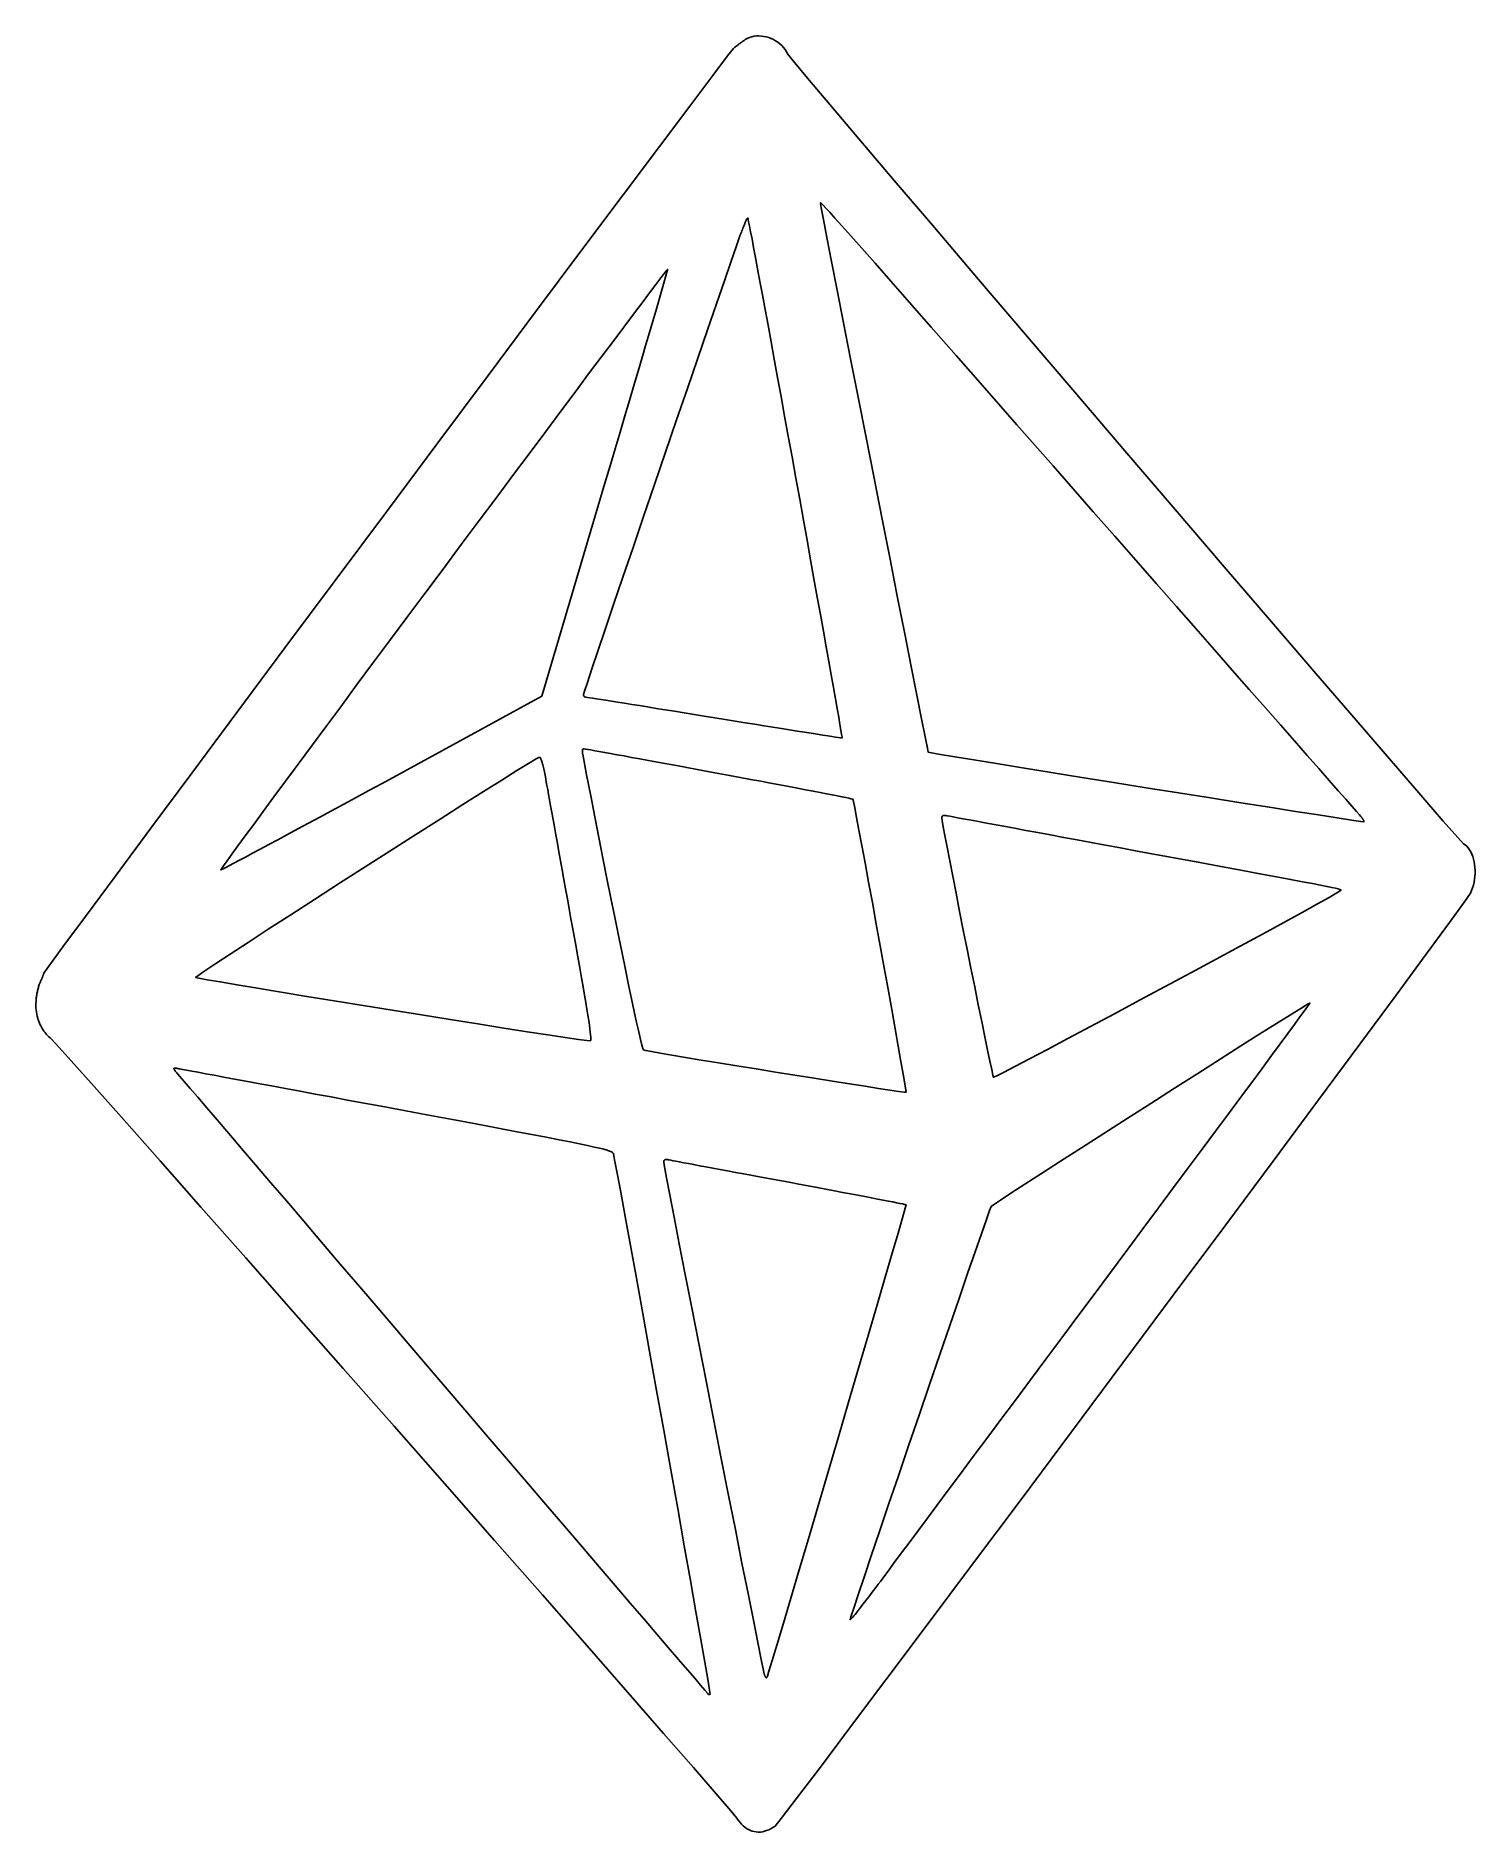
# Model space of a CAD drawing. Extents: x 7.3 to 35.3, y 5.2 to 40.1.
import ezdxf

# ---------------------------------------------------------------- set-up
doc = ezdxf.new("R2010")
doc.units = 0
doc.layers.get('0').update_dxf_attribs({"linetype": 'CONTINUOUS'})

msp = doc.modelspace()

# ---------------------------------------------------------------- linework, layer by layer
for points in [[(21.4338, 5.182), (21.4742, 5.18704), (21.5148, 5.19588), (21.5557, 5.20854), (21.5967, 5.22503), (21.6377, 5.24537), (21.6788, 5.26959), (21.7197, 5.29769), (21.8369, 5.44186), (22.1308, 5.82436), (22.5818, 6.41885), (23.1702, 7.19899), (23.8764, 8.13845), (24.6808, 9.21089), (25.5637, 10.39), (26.5055, 11.6493), (27.4865, 12.9627), (28.4871, 14.3037), (29.4876, 15.6459), (30.4685, 16.9632), (31.41, 18.229), (32.2924, 19.4171), (33.0963, 20.5012), (33.8019, 21.4549), (34.3895, 22.2518), (34.8396, 22.8657), (35.1325, 23.2702), (35.2485, 23.4389), (35.2719, 23.4889), (35.2917, 23.5413), (35.308, 23.5957), (35.3209, 23.6516), (35.3303, 23.7086), (35.3365, 23.7663), (35.3393, 23.8242), (35.339, 23.8819), (35.3356, 23.9389), (35.3291, 23.9949), (35.3197, 24.0494), (35.3073, 24.1019), (35.2922, 24.1521), (35.2742, 24.1995), (35.2536, 24.2436), (35.2303, 24.2841), (35.2044, 24.3204), (35.1761, 24.3523), (35.1453, 24.3792), (35.1122, 24.4006), (35.0028, 24.5185), (34.7199, 24.84), (34.2827, 25.3428), (33.7106, 26.0042), (33.023, 26.8017), (32.239, 27.7128), (31.3781, 28.7148), (30.4596, 29.7852), (29.5026, 30.9015), (28.5267, 32.0411), (27.551, 33.1815), (26.5949, 34.3), (25.6777, 35.3742), (24.8187, 36.3815), (24.0372, 37.2993), (23.3525, 38.1051), (22.7839, 38.7763), (22.3508, 39.2903), (22.0725, 39.6246), (21.9682, 39.7567), (21.9434, 39.8017), (21.9151, 39.8441), (21.8835, 39.8838), (21.8488, 39.9206), (21.8115, 39.9544), (21.7718, 39.9852), (21.7301, 40.0129), (21.6866, 40.0372), (21.6416, 40.0583), (21.5955, 40.0758), (21.5486, 40.0898), (21.5011, 40.1001), (21.4533, 40.1066), (21.4057, 40.1092), (21.3584, 40.1078), (21.3119, 40.1023), (21.2663, 40.0926), (21.2221, 40.0786), (21.1794, 40.0602), (21.1387, 40.0372), (21.1288, 40.0304), (21.1183, 40.0231), (21.1074, 40.0154), (21.0961, 40.0074), (21.0844, 39.9991), (21.0724, 39.9904), (21.0602, 39.9816), (21.0479, 39.9726), (21.0354, 39.9634), (21.023, 39.9541), (21.0105, 39.9448), (20.9982, 39.9354), (20.986, 39.9261), (20.974, 39.9168), (20.9623, 39.9076), (20.9509, 39.8986), (20.94, 39.8898), (20.9295, 39.8812), (20.9196, 39.8729), (20.9103, 39.8649), (20.7978, 39.7214), (20.5073, 39.3385), (20.0587, 38.743), (19.4718, 37.9614), (18.7666, 37.0205), (17.9628, 35.9467), (17.0804, 34.7668), (16.1392, 33.5074), (15.159, 32.1951), (14.1599, 30.8565), (13.1616, 29.5182), (12.184, 28.207), (11.247, 26.9493), (10.3705, 25.7719), (9.57427, 24.7014), (8.87826, 23.7644), (8.30233, 22.9876), (7.86634, 22.3975), (7.59018, 22.0207), (7.49371, 21.884), (7.49347, 21.8812), (7.49278, 21.8775), (7.49164, 21.873), (7.49009, 21.8677), (7.48814, 21.8617), (7.48581, 21.855), (7.48313, 21.8477), (7.48012, 21.8398), (7.47679, 21.8314), (7.47317, 21.8224), (7.46928, 21.813), (7.46515, 21.8032), (7.46078, 21.7931), (7.4562, 21.7826), (7.45144, 21.7719), (7.44652, 21.7609), (7.44145, 21.7498), (7.43626, 21.7385), (7.43096, 21.7271), (7.42558, 21.7157), (7.42015, 21.7036), (7.41468, 21.6902), (7.40921, 21.6757), (7.40375, 21.66), (7.39835, 21.6433), (7.39302, 21.6258), (7.38779, 21.6074), (7.38269, 21.5883), (7.37775, 21.5686), (7.37299, 21.5484), (7.36844, 21.5278), (7.36413, 21.5068), (7.36008, 21.4856), (7.35633, 21.4643), (7.35289, 21.443), (7.3498, 21.4217), (7.34708, 21.4005), (7.34476, 21.3797), (7.34287, 21.3591), (7.34143, 21.339), (7.33941, 21.2958), (7.33933, 21.2528), (7.34114, 21.2102), (7.3448, 21.1679), (7.35026, 21.1261), (7.35748, 21.085), (7.36641, 21.0445), (7.37702, 21.0049), (7.38924, 20.9661), (7.40304, 20.9283), (7.41838, 20.8916), (7.4352, 20.856), (7.45347, 20.8218), (7.47313, 20.7889), (7.49415, 20.7575), (7.51647, 20.7276), (7.54006, 20.6994), (7.56486, 20.673), (7.59083, 20.6484), (7.61794, 20.6257), (7.73556, 20.5009), (8.02741, 20.1773), (8.4741, 19.6769), (9.05625, 19.0217), (9.75447, 18.2337), (10.5494, 17.335), (11.4216, 16.3475), (12.3517, 15.2934), (13.3204, 14.1945), (14.3082, 13.0729), (15.2957, 11.9507), (16.2637, 10.8498), (17.1926, 9.79235), (18.0631, 8.80025), (18.8559, 7.89557), (19.5514, 7.10032), (20.1305, 6.43651), (20.5736, 5.92618), (20.8613, 5.59133), (20.9744, 5.45398), (21.0033, 5.41127), (21.0337, 5.37213), (21.0653, 5.33657), (21.0981, 5.30462), (21.132, 5.27628), (21.1669, 5.25158), (21.2028, 5.23053), (21.2396, 5.21315), (21.2772, 5.19947), (21.3155, 5.18949), (21.3544, 5.18325), (21.3939, 5.18074)], [(33.1132, 24.8335), (32.9358, 24.8599), (32.6573, 24.9026), (32.2902, 24.9597), (31.8473, 25.0292), (31.3412, 25.1089), (30.7845, 25.1969), (30.1899, 25.2912), (29.57, 25.3898), (28.9374, 25.4906), (28.305, 25.5917), (27.6851, 25.691), (27.0907, 25.7865), (26.5342, 25.8762), (26.0283, 25.9581), (25.5857, 26.0302), (25.2191, 26.0904), (24.941, 26.1368), (24.7642, 26.1673), (24.7012, 26.1799), (24.6843, 26.2591), (24.6395, 26.4815), (24.5697, 26.8311), (24.4782, 27.292), (24.368, 27.8484), (24.2423, 28.4843), (24.1042, 29.184), (23.9569, 29.9314), (23.8033, 30.7108), (23.6468, 31.5061), (23.4903, 32.3017), (23.337, 33.0815), (23.1901, 33.8297), (23.0526, 34.5304), (22.9278, 35.1677), (22.8186, 35.7257), (22.7282, 36.1886), (22.6598, 36.5404), (22.6165, 36.7653), (22.6013, 36.8474), (22.6006, 36.8562), (22.6015, 36.8625), (22.6082, 36.8613), (22.6254, 36.8476), (22.6573, 36.8164), (22.7084, 36.7627), (22.7831, 36.6815), (22.8858, 36.5679), (23.0209, 36.4168), (23.1929, 36.2233), (23.4062, 35.9823), (23.6652, 35.689), (23.9742, 35.3382), (24.3378, 34.9251), (24.7602, 34.4445), (25.2461, 33.8916), (25.7996, 33.2613), (26.4254, 32.5487), (27.1277, 31.7487), (27.9111, 30.8565), (28.3298, 30.3799), (28.7401, 29.913), (29.1405, 29.4573), (29.5296, 29.0145), (29.9061, 28.5859), (30.2686, 28.1733), (30.6158, 27.7781), (30.9463, 27.4019), (31.2587, 27.0463), (31.5517, 26.7129), (31.8239, 26.4031), (32.0739, 26.1185), (32.3004, 25.8608), (32.5021, 25.6314), (32.6774, 25.4319), (32.8251, 25.2639), (32.9439, 25.1289), (33.0323, 25.0285), (33.089, 24.9642), (33.1126, 24.9376), (33.1191, 24.9298), (33.1253, 24.9221), (33.1313, 24.9146), (33.1369, 24.9071), (33.1423, 24.8998), (33.1474, 24.8927), (33.1521, 24.8858), (33.1565, 24.8791), (33.1605, 24.8727), (33.1642, 24.8665), (33.1674, 24.8606), (33.1703, 24.8551), (33.1727, 24.8499), (33.1747, 24.8451), (33.1763, 24.8407), (33.1773, 24.8367), (33.1779, 24.8332), (33.178, 24.8301), (33.1776, 24.8275), (33.1767, 24.8254)], [(23.0167, 26.4571), (22.9914, 26.4605), (22.9508, 26.4663), (22.8955, 26.4745), (22.8262, 26.4851), (22.7435, 26.4978), (22.6482, 26.5126), (22.5408, 26.5294), (22.4219, 26.5481), (22.2923, 26.5686), (22.1525, 26.5908), (22.0033, 26.6145), (21.8452, 26.6397), (21.679, 26.6663), (21.5052, 26.6942), (21.3245, 26.7233), (21.1375, 26.7534), (20.9449, 26.7845), (20.7474, 26.8164), (20.5456, 26.8491), (20.3436, 26.8819), (20.1458, 26.9139), (19.9526, 26.9451), (19.7649, 26.9754), (19.5833, 27.0047), (19.4083, 27.0329), (19.2407, 27.0598), (19.0812, 27.0854), (18.9304, 27.1095), (18.7889, 27.1321), (18.6574, 27.1531), (18.5366, 27.1723), (18.4271, 27.1896), (18.3296, 27.205), (18.2447, 27.2182), (18.1731, 27.2293), (18.1155, 27.2382), (18.0725, 27.2446), (18.0448, 27.2485), (18.033, 27.2499), (18.03, 27.25), (18.027, 27.2506), (18.024, 27.2514), (18.0211, 27.2526), (18.0183, 27.254), (18.0155, 27.2558), (18.0128, 27.2578), (18.0102, 27.2601), (18.0078, 27.2626), (18.0054, 27.2654), (18.0033, 27.2683), (18.0013, 27.2715), (17.9994, 27.2748), (17.9978, 27.2783), (17.9964, 27.282), (17.9952, 27.2858), (17.9942, 27.2897), (17.9935, 27.2937), (17.9931, 27.2978), (17.9929, 27.3019), (18.0123, 27.3656), (18.068, 27.5347), (18.1563, 27.7986), (18.2735, 28.1463), (18.4159, 28.567), (18.5797, 29.0497), (18.7612, 29.5836), (18.9567, 30.1579), (19.1626, 30.7616), (19.3749, 31.3839), (19.5902, 32.014), (19.8046, 32.6409), (20.0144, 33.2538), (20.2159, 33.8417), (20.4054, 34.394), (20.5792, 34.8996), (20.7335, 35.3477), (20.8646, 35.7274), (20.9689, 36.0279), (21.0425, 36.2383), (21.0533, 36.2668), (21.0639, 36.2946), (21.0743, 36.3215), (21.0845, 36.3475), (21.0944, 36.3725), (21.1041, 36.3964), (21.1134, 36.4191), (21.1224, 36.4405), (21.131, 36.4606), (21.1392, 36.4792), (21.1469, 36.4963), (21.1542, 36.5118), (21.1609, 36.5256), (21.1671, 36.5376), (21.1727, 36.5477), (21.1777, 36.5558), (21.182, 36.5619), (21.1856, 36.5658), (21.1886, 36.5675), (21.1908, 36.5669), (21.1956, 36.5483), (21.2063, 36.4971), (21.2227, 36.4146), (21.2444, 36.3022), (21.2713, 36.161), (21.3031, 35.9926), (21.3395, 35.7981), (21.3804, 35.579), (21.4254, 35.3366), (21.4743, 35.0722), (21.5269, 34.787), (21.5829, 34.4826), (21.6421, 34.1601), (21.7042, 33.8209), (21.769, 33.4664), (21.8362, 33.0978), (21.9056, 32.7165), (21.9769, 32.3238), (22.05, 31.9211), (22.1245, 31.5096), (22.1989, 31.0977), (22.2716, 30.6945), (22.3423, 30.3015), (22.411, 29.92), (22.4772, 29.5513), (22.5409, 29.1967), (22.6017, 28.8576), (22.6594, 28.5352), (22.7138, 28.231), (22.7646, 27.9461), (22.8117, 27.682), (22.8547, 27.44), (22.8935, 27.2213), (22.9278, 27.0273), (22.9574, 26.8594), (22.982, 26.7188), (23.0014, 26.6069), (23.0154, 26.525), (23.0237, 26.4744), (23.0261, 26.4564)], [(10.9487, 23.9123), (10.9896, 23.9708), (11.0575, 24.0656), (11.1514, 24.1951), (11.2701, 24.3579), (11.4125, 24.5523), (11.5775, 24.7769), (11.7638, 25.0302), (11.9705, 25.3105), (12.1963, 25.6164), (12.4402, 25.9462), (12.7009, 26.2986), (12.9775, 26.6719), (13.2686, 27.0646), (13.5733, 27.4752), (13.8904, 27.9021), (14.2187, 28.3438), (14.5572, 28.7988), (14.9046, 29.2655), (15.2599, 29.7424), (15.6159, 30.2198), (15.9643, 30.6867), (16.3039, 31.1418), (16.6336, 31.5833), (16.9523, 32.0098), (17.2587, 32.4198), (17.5518, 32.8117), (17.8304, 33.1841), (18.0934, 33.5353), (18.3396, 33.864), (18.5678, 34.1684), (18.7771, 34.4471), (18.9661, 34.6987), (19.1338, 34.9215), (19.279, 35.114), (19.4006, 35.2747), (19.4974, 35.4021), (19.5684, 35.4946), (19.6122, 35.5508), (19.6279, 35.5691), (19.625, 35.5541), (19.614, 35.5122), (19.5954, 35.4446), (19.5693, 35.3523), (19.5362, 35.2365), (19.4963, 35.0981), (19.45, 34.9384), (19.3976, 34.7584), (19.3394, 34.5592), (19.2758, 34.3418), (19.207, 34.1075), (19.1334, 33.8572), (19.0553, 33.5922), (18.973, 33.3134), (18.8869, 33.0219), (18.7972, 32.7189), (18.7043, 32.4055), (18.6086, 32.0827), (18.5103, 31.7517), (18.4097, 31.4135), (17.1834, 27.2699), (14.0737, 25.5748), (13.8195, 25.4367), (13.5705, 25.3016), (13.3277, 25.17), (13.0919, 25.0424), (12.8638, 24.919), (12.6444, 24.8005), (12.4344, 24.6872), (12.2347, 24.5796), (12.046, 24.4781), (11.8692, 24.3831), (11.7051, 24.2952), (11.5546, 24.2147), (11.4184, 24.1421), (11.2974, 24.0778), (11.1924, 24.0223), (11.1042, 23.976), (11.0337, 23.9393), (10.9816, 23.9128), (10.9487, 23.8967), (10.936, 23.8917)], [(24.2291, 19.5708), (24.1221, 19.5851), (23.9549, 19.6094), (23.7351, 19.6425), (23.4701, 19.6832), (23.1673, 19.7303), (22.8343, 19.7827), (22.4786, 19.8391), (22.1076, 19.8982), (21.7288, 19.959), (21.3497, 20.0202), (20.9777, 20.0805), (20.6205, 20.1388), (20.2854, 20.1939), (19.9799, 20.2446), (19.7116, 20.2896), (19.4878, 20.3278), (19.3162, 20.358), (19.2041, 20.3789), (19.1591, 20.3893), (19.1481, 20.4153), (19.129, 20.4842), (19.1021, 20.5936), (19.068, 20.7408), (19.0273, 20.9232), (18.9805, 21.1384), (18.928, 21.3836), (18.8705, 21.6564), (18.8084, 21.9541), (18.7423, 22.2743), (18.6727, 22.6142), (18.6002, 22.9713), (18.5252, 23.3432), (18.4483, 23.727), (18.3701, 24.1204), (18.291, 24.5208), (18.2116, 24.9254), (18.1325, 25.3319), (18.054, 25.7375), (17.9769, 26.1398), (17.9752, 26.1487), (17.9739, 26.1575), (17.9728, 26.1659), (17.972, 26.1742), (17.9715, 26.1821), (17.9713, 26.1897), (17.9713, 26.197), (17.9716, 26.2039), (17.9721, 26.2104), (17.9729, 26.2165), (17.9739, 26.2221), (17.9752, 26.2272), (17.9766, 26.2319), (17.9783, 26.236), (17.9803, 26.2396), (17.9824, 26.2425), (17.9847, 26.2449), (17.9873, 26.2466), (17.99, 26.2477), (17.9929, 26.248), (18.0046, 26.2464), (18.033, 26.2417), (18.0775, 26.234), (18.1374, 26.2234), (18.2121, 26.2101), (18.3007, 26.1941), (18.4026, 26.1757), (18.5172, 26.1549), (18.6437, 26.1319), (18.7814, 26.1068), (18.9296, 26.0796), (19.0876, 26.0507), (19.2547, 26.02), (19.4303, 25.9876), (19.6136, 25.9539), (19.804, 25.9187), (20.0007, 25.8823), (20.203, 25.8449), (20.4102, 25.8064), (20.6217, 25.7671), (20.8337, 25.7278), (21.0412, 25.6892), (21.2436, 25.6514), (21.4401, 25.6146), (21.6301, 25.579), (21.813, 25.5446), (21.9879, 25.5115), (22.1543, 25.48), (22.3114, 25.4501), (22.4586, 25.422), (22.5952, 25.3958), (22.7205, 25.3716), (22.8338, 25.3495), (22.9345, 25.3297), (23.0218, 25.3124), (23.0951, 25.2975), (23.1537, 25.2854), (23.1969, 25.276), (23.2241, 25.2696), (23.2345, 25.2662), (23.2454, 25.2218), (23.2697, 25.1013), (23.3061, 24.9131), (23.3528, 24.6659), (23.4085, 24.368), (23.4715, 24.0278), (23.5403, 23.6539), (23.6134, 23.2546), (23.6893, 22.8385), (23.7665, 22.414), (23.8433, 21.9896), (23.9183, 21.5736), (23.99, 21.1747), (24.0567, 20.8012), (24.117, 20.4616), (24.1693, 20.1643), (24.2122, 19.9178), (24.244, 19.7306), (24.2632, 19.6111), (24.2684, 19.5678)], [(18.0595, 20.5716), (17.8928, 20.5943), (17.6363, 20.632), (17.3013, 20.6828), (16.899, 20.745), (16.4407, 20.8166), (15.9377, 20.8959), (15.4011, 20.981), (14.8424, 21.0703), (14.2726, 21.1617), (13.7031, 21.2536), (13.1452, 21.3441), (12.61, 21.4313), (12.1089, 21.5136), (11.653, 21.589), (11.2537, 21.6557), (10.9222, 21.712), (10.6698, 21.756), (10.5077, 21.7859), (10.4471, 21.7999), (10.4906, 21.8347), (10.6242, 21.9264), (10.8379, 22.0688), (11.1219, 22.2554), (11.4662, 22.4799), (11.861, 22.736), (12.2962, 23.0174), (12.7621, 23.3176), (13.2487, 23.6304), (13.7461, 23.9493), (14.2445, 24.2681), (14.7338, 24.5804), (15.2042, 24.8799), (15.6458, 25.1602), (16.0486, 25.4149), (16.4028, 25.6378), (16.6985, 25.8225), (16.9258, 25.9626), (17.0747, 26.0518), (17.1353, 26.0837), (17.1397, 26.0831), (17.1443, 26.0801), (17.1492, 26.0748), (17.1544, 26.0672), (17.1597, 26.0574), (17.1652, 26.0456), (17.171, 26.0317), (17.1768, 26.0158), (17.1828, 25.9981), (17.1889, 25.9785), (17.1951, 25.9572), (17.2014, 25.9343), (17.2077, 25.9097), (17.2141, 25.8836), (17.2204, 25.8561), (17.2268, 25.8271), (17.2331, 25.7969), (17.2393, 25.7654), (17.2455, 25.7328), (17.2516, 25.699), (17.2589, 25.659), (17.2689, 25.6044), (17.2814, 25.5359), (17.2963, 25.4542), (17.3134, 25.3601), (17.3326, 25.2542), (17.3538, 25.1373), (17.3768, 25.0101), (17.4016, 24.8734), (17.4279, 24.7277), (17.4556, 24.574), (17.4847, 24.4128), (17.5149, 24.2448), (17.5462, 24.0709), (17.5784, 23.8918), (17.6114, 23.708), (17.645, 23.5205), (17.6792, 23.3298), (17.7137, 23.1367), (17.7485, 22.942), (17.7971, 22.6753), (17.8419, 22.4277), (17.8831, 22.1987), (17.9208, 21.9877), (17.955, 21.7941), (17.9859, 21.6173), (18.0135, 21.4566), (18.038, 21.3115), (18.0595, 21.1813), (18.0781, 21.0655), (18.0938, 20.9635), (18.1068, 20.8747), (18.1172, 20.7984), (18.1251, 20.7341), (18.1305, 20.6811), (18.1337, 20.6389), (18.1346, 20.6068), (18.1334, 20.5843), (18.1303, 20.5708), (18.1252, 20.5656)], [(25.9599, 19.9009), (25.9356, 20.007), (25.9, 20.1714), (25.8546, 20.3869), (25.8008, 20.6463), (25.7401, 20.9424), (25.6739, 21.268), (25.6036, 21.6158), (25.5307, 21.9787), (25.4566, 22.3494), (25.3827, 22.7207), (25.3105, 23.0855), (25.2414, 23.4365), (25.1769, 23.7665), (25.1183, 24.0682), (25.0672, 24.3346), (25.0249, 24.5583), (24.993, 24.7322), (24.9727, 24.849), (24.9657, 24.9016), (24.9659, 24.9085), (24.9664, 24.9149), (24.9674, 24.9208), (24.9687, 24.9261), (24.9705, 24.931), (24.9727, 24.9353), (24.9754, 24.9391), (24.9785, 24.9425), (24.9821, 24.9453), (24.9862, 24.9476), (24.9908, 24.9495), (24.996, 24.9509), (25.0017, 24.9518), (25.0079, 24.9523), (25.0147, 24.9523), (25.0221, 24.9518), (25.0301, 24.9509), (25.0387, 24.9496), (25.048, 24.9478), (25.0578, 24.9456), (25.0769, 24.9422), (25.1192, 24.9345), (25.1836, 24.9226), (25.2692, 24.9067), (25.375, 24.8871), (25.5002, 24.8639), (25.6436, 24.8373), (25.8043, 24.8074), (25.9814, 24.7745), (26.1739, 24.7388), (26.3808, 24.7003), (26.6012, 24.6594), (26.834, 24.6162), (27.0784, 24.5708), (27.3334, 24.5236), (27.5979, 24.4745), (27.8711, 24.4239), (28.1519, 24.3719), (28.4394, 24.3186), (28.7326, 24.2644), (29.3368, 24.1527), (29.8774, 24.0527), (30.3579, 23.9639), (30.7818, 23.8854), (31.1526, 23.8166), (31.4738, 23.7568), (31.7488, 23.7054), (31.9813, 23.6616), (32.1745, 23.6247), (32.3322, 23.5942), (32.4576, 23.5692), (32.5544, 23.5491), (32.626, 23.5333), (32.676, 23.521), (32.7077, 23.5115), (32.7248, 23.5042), (32.7306, 23.4984), (32.7287, 23.4934), (32.7227, 23.4885), (32.7159, 23.483), (32.6519, 23.4429), (32.5004, 23.3564), (32.271, 23.2287), (31.9737, 23.065), (31.6181, 22.8707), (31.2141, 22.651), (30.7716, 22.4111), (30.3003, 22.1564), (29.81, 21.8922), (29.3106, 21.6236), (28.8119, 21.3559), (28.3236, 21.0945), (27.8556, 20.8446), (27.4177, 20.6115), (27.0197, 20.4004), (26.6714, 20.2167), (26.3826, 20.0655), (26.1632, 19.9522), (26.0229, 19.8821), (25.9715, 19.8603)], [(23.1957, 9.3686), (23.2496, 9.53465), (23.3363, 9.79545), (23.4516, 10.1393), (23.5915, 10.5543), (23.7521, 11.0289), (23.9294, 11.5512), (24.1193, 12.1095), (24.3178, 12.6922), (24.5209, 13.2873), (24.7246, 13.8832), (24.9249, 14.4682), (25.1177, 15.0304), (25.2992, 15.5582), (25.4652, 16.0398), (25.6118, 16.4635), (25.7349, 16.8175), (25.8306, 17.09), (25.8947, 17.2693), (25.9234, 17.3437), (25.9726, 17.3802), (26.1044, 17.4688), (26.3096, 17.6036), (26.579, 17.779), (26.9034, 17.9888), (27.2737, 18.2275), (27.6807, 18.4889), (28.1151, 18.7674), (28.5678, 19.057), (29.0296, 19.3519), (29.4913, 19.6462), (29.9438, 19.9341), (30.3778, 20.2097), (30.7841, 20.4672), (31.1536, 20.7007), (31.477, 20.9043), (31.7452, 21.0722), (31.9491, 21.1985), (32.0793, 21.2774), (32.1268, 21.303), (32.115, 21.2844), (32.0779, 21.232), (32.0165, 21.147), (31.9319, 21.031), (31.825, 20.8853), (31.6969, 20.7112), (31.5486, 20.5101), (31.3811, 20.2834), (31.1955, 20.0324), (30.9927, 19.7586), (30.7738, 19.4634), (30.5399, 19.148), (30.2918, 18.8138), (30.0308, 18.4623), (29.7577, 18.0948), (29.4736, 17.7127), (29.1795, 17.3173), (28.8765, 16.91), (28.5656, 16.4923), (28.2477, 16.0654), (27.9273, 15.636), (27.61, 15.2107), (27.2971, 14.7911), (26.9897, 14.3789), (26.689, 13.9756), (26.3961, 13.5827), (26.1122, 13.2018), (25.8385, 12.8346), (25.5761, 12.4825), (25.3263, 12.1472), (25.0902, 11.8303), (24.869, 11.5332), (24.6638, 11.2576), (24.4759, 11.0051), (24.3063, 10.7772), (24.1564, 10.5755), (24.0271, 10.4016), (23.9198, 10.2571), (23.8355, 10.1435), (23.7755, 10.0624), (23.7279, 9.99936), (23.6812, 9.93777), (23.6357, 9.87785), (23.5914, 9.81979), (23.5486, 9.7638), (23.5074, 9.71008), (23.4679, 9.65883), (23.4303, 9.61025), (23.3947, 9.56455), (23.3612, 9.52192), (23.3301, 9.48257), (23.3014, 9.44669), (23.2754, 9.41449), (23.2521, 9.38618), (23.2317, 9.36194), (23.2143, 9.34199), (23.2002, 9.32652), (23.1894, 9.31573), (23.1821, 9.30984), (23.1784, 9.30903)], [(20.4349, 7.85286), (20.4333, 7.85308), (20.4318, 7.85344), (20.4304, 7.85393), (20.4291, 7.85456), (20.4279, 7.85532), (20.4269, 7.85622), (20.4261, 7.85724), (20.4254, 7.85838), (20.407, 7.8796), (20.3553, 7.93982), (20.2715, 8.03744), (20.1571, 8.17088), (20.0134, 8.33857), (19.8417, 8.53891), (19.6434, 8.77031), (19.4199, 9.03121), (19.1725, 9.32001), (18.9026, 9.63513), (18.6115, 9.97498), (18.3006, 10.338), (17.9713, 10.7226), (17.6249, 11.1271), (17.2628, 11.5501), (16.8863, 11.9898), (16.4969, 12.4448), (16.0957, 12.9135), (15.6843, 13.3942), (15.2639, 13.8854), (14.8434, 14.3773), (14.4315, 14.8591), (14.0297, 15.3291), (13.6392, 15.7857), (13.2615, 16.2273), (12.8979, 16.6524), (12.5498, 17.0593), (12.2186, 17.4465), (11.9056, 17.8123), (11.6122, 18.1552), (11.3398, 18.4736), (11.0898, 18.7659), (10.8635, 19.0304), (10.6622, 19.2656), (10.4874, 19.47), (10.3405, 19.6419), (10.2227, 19.7796), (10.1356, 19.8817), (10.0803, 19.9466), (10.0584, 19.9725), (10.0504, 19.9829), (10.0434, 19.9922), (10.0374, 20.0005), (10.0323, 20.008), (10.0283, 20.0145), (10.0254, 20.0201), (10.0236, 20.025), (10.023, 20.029), (10.0236, 20.0322), (10.0253, 20.0347), (10.0284, 20.0364), (10.0327, 20.0375), (10.0384, 20.0379), (10.0454, 20.0376), (10.0539, 20.0368), (10.0638, 20.0354), (10.0752, 20.0334), (10.088, 20.031), (10.1025, 20.028), (10.1185, 20.0246), (10.1425, 20.0203), (10.1931, 20.011), (10.2694, 19.9969), (10.3701, 19.9783), (10.4942, 19.9553), (10.6405, 19.9282), (10.808, 19.8972), (10.9954, 19.8625), (11.2018, 19.8242), (11.4259, 19.7827), (11.6667, 19.738), (11.923, 19.6905), (12.1937, 19.6403), (12.4777, 19.5876), (12.7739, 19.5327), (13.0811, 19.4757), (13.3983, 19.4168), (13.7243, 19.3563), (14.058, 19.2944), (14.3983, 19.2312), (14.9466, 19.1289), (15.4448, 19.0359), (15.8953, 18.9515), (16.3006, 18.8754), (16.663, 18.807), (16.985, 18.7458), (17.2688, 18.6913), (17.5168, 18.6431), (17.7315, 18.6006), (17.9153, 18.5635), (18.0704, 18.5311), (18.1994, 18.5029), (18.3046, 18.4786), (18.3883, 18.4576), (18.4529, 18.4394), (18.501, 18.4236), (18.5347, 18.4095), (18.5565, 18.3969), (18.5688, 18.3851), (18.574, 18.3736), (18.5991, 18.2509), (18.6476, 17.996), (18.7167, 17.6239), (18.8037, 17.1496), (18.906, 16.5881), (19.0209, 15.9542), (19.1458, 15.263), (19.2779, 14.5294), (19.4146, 13.7683), (19.5533, 12.9948), (19.6912, 12.2237), (19.8256, 11.47), (19.954, 10.7487), (20.0736, 10.0747), (20.1817, 9.46306), (20.2758, 8.92862), (20.353, 8.48638), (20.4109, 8.15129), (20.4465, 7.9383), (20.4574, 7.86238), (20.4556, 7.86067), (20.4537, 7.85913), (20.4518, 7.85777), (20.4499, 7.85658), (20.4479, 7.85556), (20.446, 7.8547), (20.444, 7.85401), (20.4421, 7.85347), (20.4402, 7.85309), (20.4384, 7.85287), (20.4366, 7.85279)], [(21.5479, 8.18297), (21.5453, 8.18429), (21.5426, 8.18646), (21.5398, 8.18949), (21.5368, 8.19337), (21.5337, 8.19812), (21.5304, 8.20374), (21.527, 8.21024), (21.5233, 8.21763), (21.5195, 8.2259), (21.5154, 8.23507), (21.4963, 8.31963), (21.4517, 8.53479), (21.3846, 8.86605), (21.2977, 9.2989), (21.194, 9.81884), (21.0762, 10.4114), (20.9472, 11.062), (20.81, 11.7561), (20.6673, 12.4794), (20.522, 13.2172), (20.377, 13.955), (20.2352, 14.6785), (20.0993, 15.3729), (19.9722, 16.024), (19.8569, 16.617), (19.7561, 17.1376), (19.6728, 17.5713), (19.6097, 17.9034), (19.5697, 18.1196), (19.5558, 18.2053), (19.556, 18.2128), (19.5565, 18.2197), (19.5575, 18.2261), (19.5588, 18.2319), (19.5606, 18.2371), (19.5628, 18.2417), (19.5655, 18.2458), (19.5686, 18.2494), (19.5722, 18.2524), (19.5763, 18.2549), (19.5809, 18.2569), (19.5861, 18.2584), (19.5918, 18.2594), (19.598, 18.2599), (19.6048, 18.26), (19.6122, 18.2595), (19.6202, 18.2587), (19.6288, 18.2573), (19.6381, 18.2556), (19.6479, 18.2534), (19.6626, 18.2502), (19.6918, 18.2444), (19.735, 18.2361), (19.7914, 18.2253), (19.8605, 18.2122), (19.9416, 18.1969), (20.0342, 18.1796), (20.1375, 18.1602), (20.2511, 18.1391), (20.3743, 18.1161), (20.5064, 18.0916), (20.6468, 18.0656), (20.795, 18.0381), (20.9503, 18.0094), (21.112, 17.9795), (21.2796, 17.9486), (21.4524, 17.9167), (21.6299, 17.884), (21.8114, 17.8506), (21.9962, 17.8166), (22.1808, 17.782), (22.3615, 17.7481), (22.5377, 17.715), (22.7088, 17.6827), (22.8742, 17.6514), (23.0334, 17.6213), (23.1856, 17.5923), (23.3304, 17.5647), (23.4671, 17.5386), (23.5952, 17.514), (23.714, 17.4912), (23.8229, 17.4701), (23.9214, 17.4509), (24.0089, 17.4338), (24.0847, 17.4187), (24.1483, 17.406), (24.199, 17.3956), (24.2364, 17.3877), (24.2597, 17.3824), (24.2684, 17.3798), (24.251, 17.3131), (24.1979, 17.1256), (24.1128, 16.8304), (23.9998, 16.4409), (23.8628, 15.9703), (23.7056, 15.432), (23.5321, 14.8392), (23.3462, 14.2052), (23.1519, 13.5432), (22.953, 12.8665), (22.7534, 12.1885), (22.5571, 11.5224), (22.368, 10.8814), (22.1899, 10.2789), (22.0267, 9.72817), (21.8823, 9.24241), (21.7607, 8.83494), (21.6658, 8.51903), (21.6014, 8.30797), (21.5715, 8.21503), (21.5691, 8.20821), (21.5668, 8.20217), (21.5645, 8.19693), (21.5622, 8.19249), (21.5599, 8.18886), (21.5576, 8.18603), (21.5552, 8.18403), (21.5529, 8.18284), (21.5504, 8.18249)]]:
    msp.add_lwpolyline(points, close=True)

doc.saveas('drawing.dxf')
